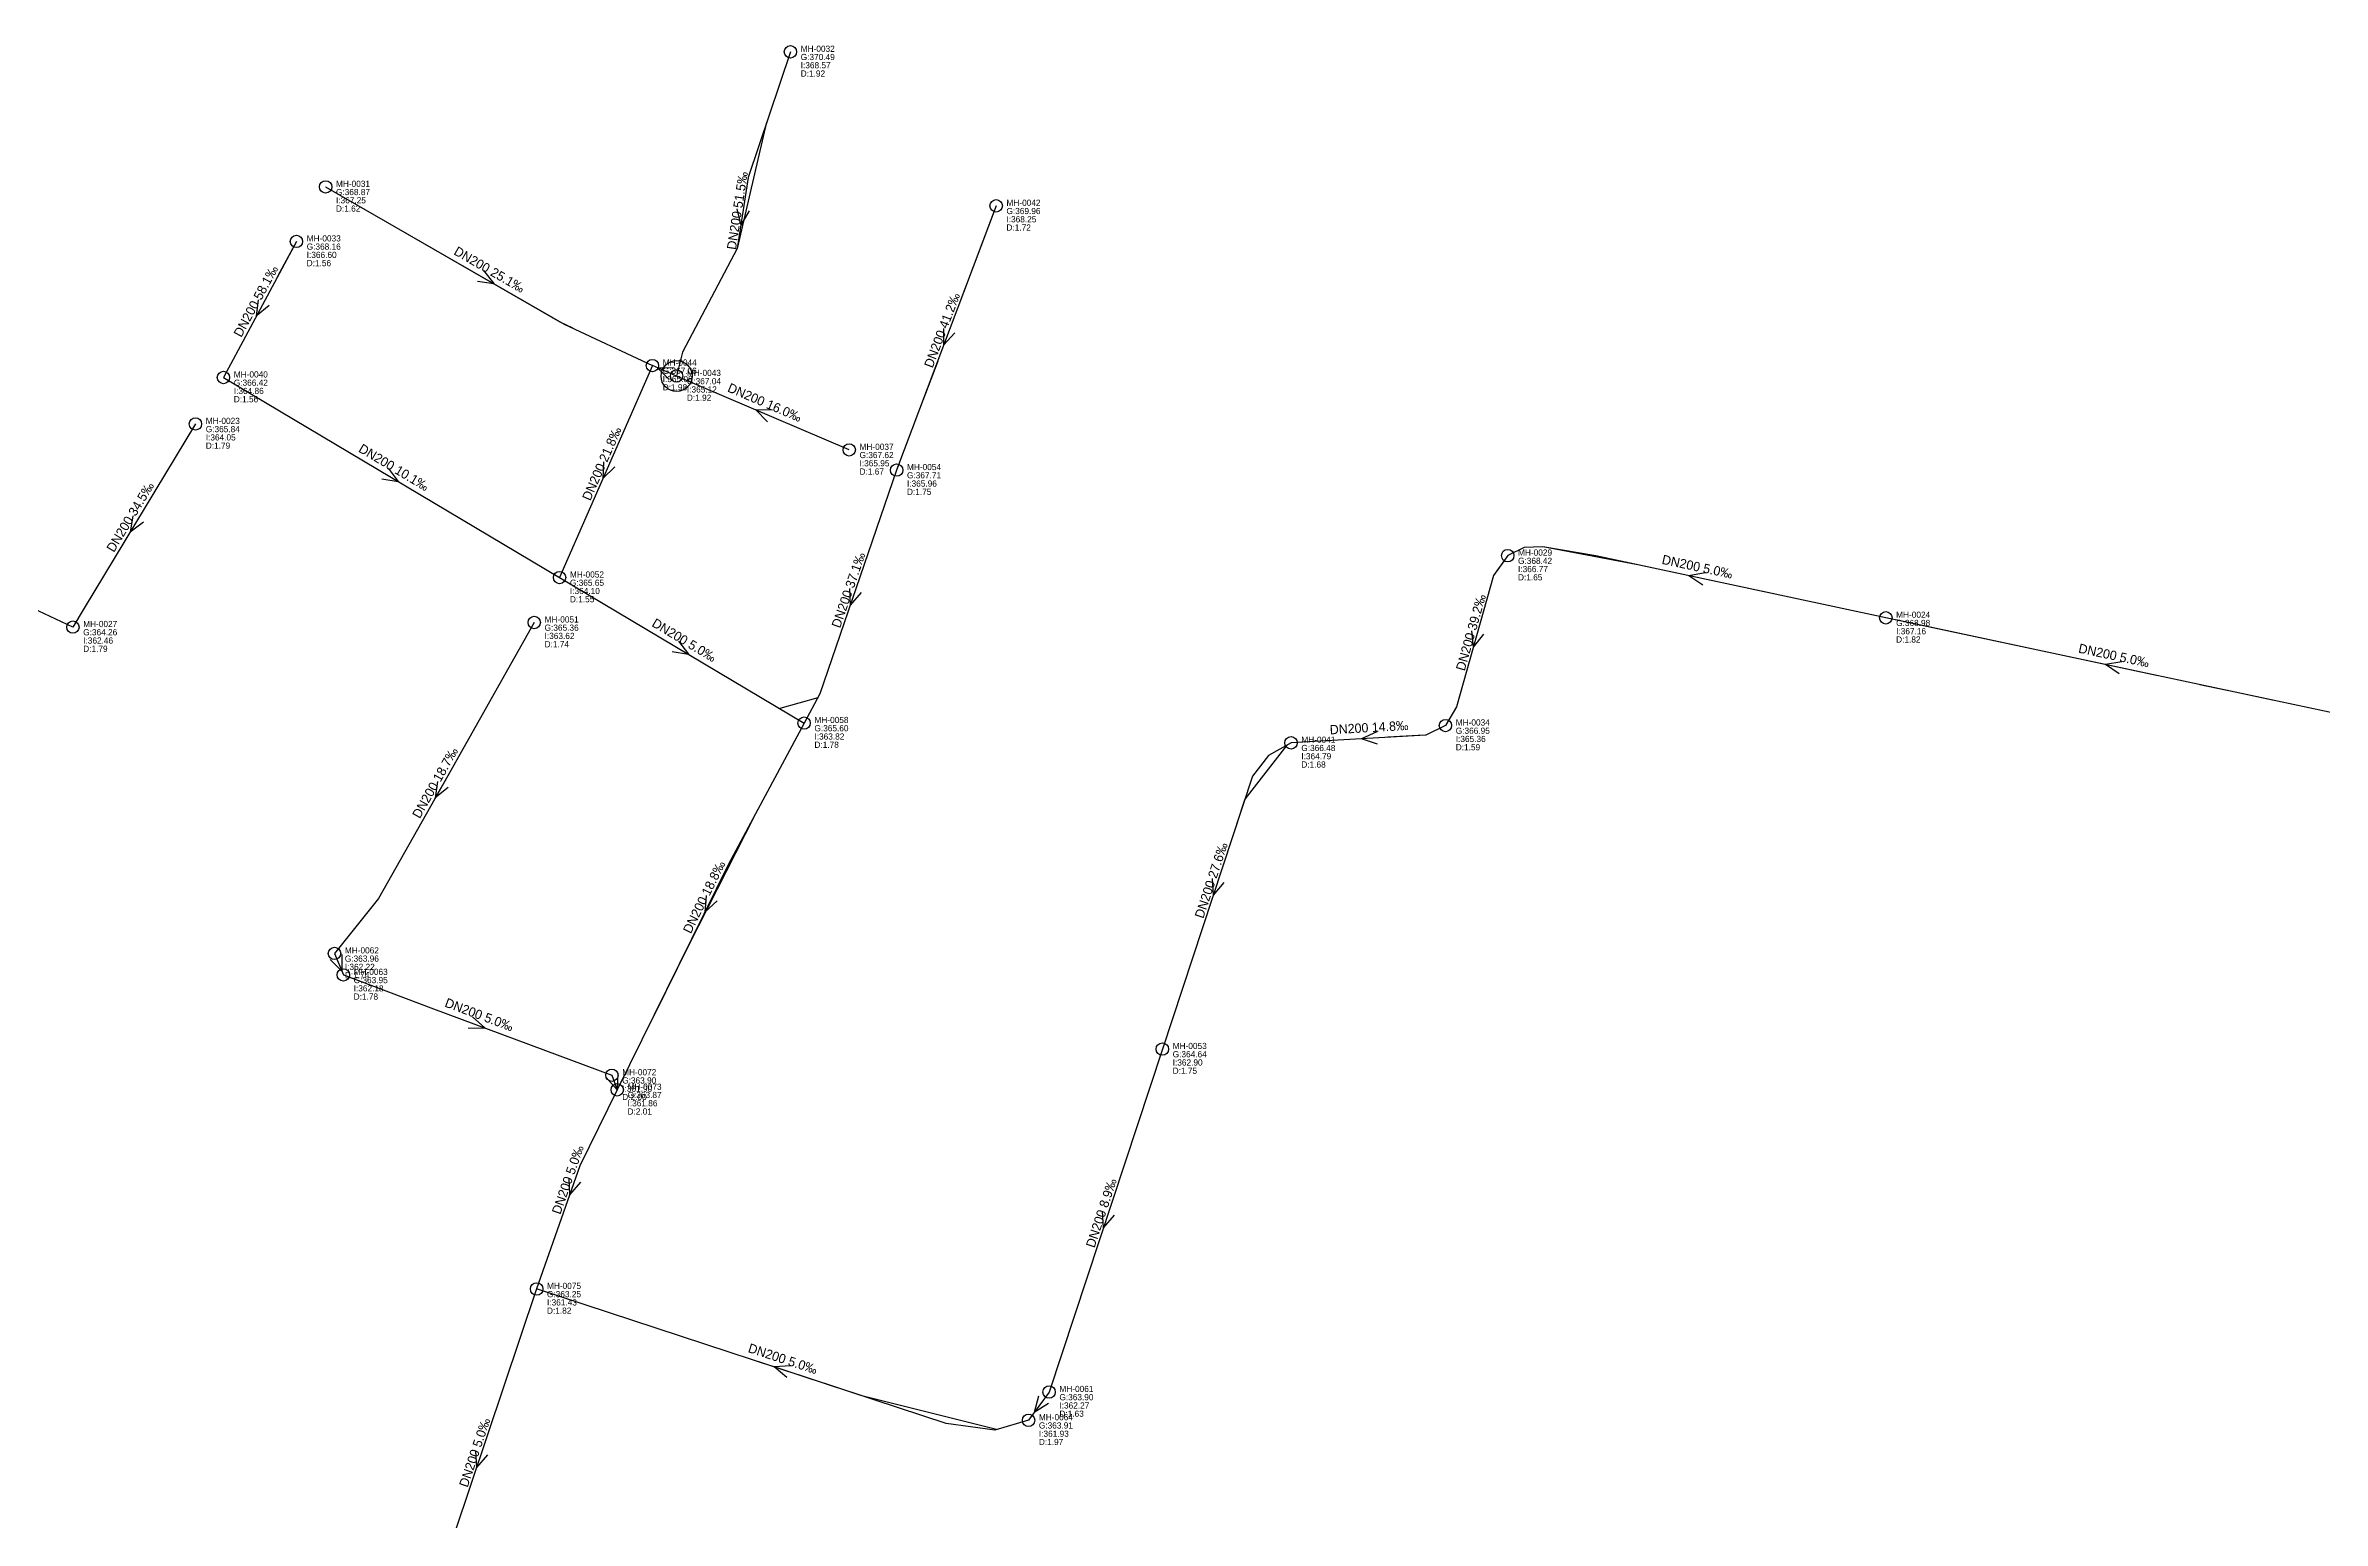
# Model space of a CAD drawing. Header units: metres. Extents: x 449901 to 451990, y 2566737 to 2570846.
# Drawn here: x 450323.4 to 450764.6, y 2570378.3 to 2570664.2 of the extents above; entities that cross this region are included whole.
import ezdxf
from ezdxf.enums import TextEntityAlignment as Align

# ---------------------------------------------------------------- set-up
doc = ezdxf.new("R2010")
doc.units = ezdxf.units.M
for name, color, linetype in [('SEW-LABEL', 2, 'Continuous'), ('SEW-MH', 7, 'Continuous'), ('SEW-MH-LABEL', 8, 'Continuous'), ('SEW-PIPE-DN200', 3, 'Continuous'), ('SEW-RIDER', 8, 'Continuous'), ('SEW-SWEPT-CH', 6, 'Continuous')]:
    doc.layers.add(name, color=color, linetype=linetype)

msp = doc.modelspace()

# ---------------------------------------------------------------- linework, layer by layer
at = {"layer": 'SEW-LABEL'}
for p, q in [((450457.33, 2570632.54), (450458.06, 2570629.39)), ((450459.7, 2570632.17), (450458.06, 2570629.39)), ((450407.03, 2570618.51), (450410.22, 2570618.05)), ((450408.22, 2570620.59), (450410.22, 2570618.05)), ((450364.54, 2570614.93), (450364.18, 2570611.72)), ((450366.66, 2570613.8), (450364.18, 2570611.72)), ((450497.33, 2570609.34), (450497.39, 2570606.11)), ((450499.57, 2570608.5), (450497.39, 2570606.11)), ((450444.19, 2570599.47), (450441.91, 2570601.76)), ((450445.14, 2570601.67), (450441.91, 2570601.76)), ((450463.27, 2570591.3), (450460.98, 2570593.59)), ((450464.21, 2570593.51), (450460.98, 2570593.59)), ((450389.72, 2570582.27), (450391.69, 2570579.7)), ((450431.46, 2570583.49), (450431.36, 2570580.26)), ((450433.66, 2570582.52), (450431.36, 2570580.26)), ((450388.5, 2570580.21), (450391.69, 2570579.7)), ((450340.28, 2570573.08), (450339.75, 2570569.89)), ((450342.33, 2570571.84), (450339.75, 2570569.89)), ((450644.97, 2570561.98), (450641.79, 2570561.43)), ((450644.47, 2570559.63), (450641.79, 2570561.43)), ((450479.14, 2570559), (450479.3, 2570555.77)), ((450481.41, 2570558.22), (450479.3, 2570555.77)), ((450445.98, 2570548.79), (450447.95, 2570546.22)), ((450599.67, 2570550.79), (450600.01, 2570547.57)), ((450601.98, 2570550.13), (450600.01, 2570547.57)), ((450444.76, 2570546.73), (450447.95, 2570546.22)), ((450725.69, 2570544.77), (450722.51, 2570544.23)), ((450725.19, 2570542.43), (450722.51, 2570544.23)), ((450581.3, 2570531.21), (450578.38, 2570529.84)), ((450581.44, 2570528.82), (450578.38, 2570529.84)), ((450399.31, 2570521.59), (450398.88, 2570518.39)), ((450401.4, 2570520.41), (450398.88, 2570518.39)), ((450451.36, 2570499.47), (450451.11, 2570496.25)), ((450453.51, 2570498.41), (450451.11, 2570496.25)), ((450549.42, 2570502.74), (450549.62, 2570499.51)), ((450551.7, 2570501.98), (450549.62, 2570499.51)), ((450378.53, 2570487.09), (450380.78, 2570484.78)), ((450380.75, 2570488.01), (450380.78, 2570484.78)), ((450405.25, 2570473.73), (450408.48, 2570473.81)), ((450406.09, 2570475.98), (450408.48, 2570473.81)), ((450431.98, 2570464.22), (450434.13, 2570461.81)), ((450434.23, 2570465.04), (450434.13, 2570461.81)), ((450424.76, 2570444.71), (450424.91, 2570441.48)), ((450427.03, 2570443.92), (450424.91, 2570441.48)), ((450528.13, 2570438.27), (450528.32, 2570435.05)), ((450530.4, 2570437.52), (450528.32, 2570435.05)), ((450467.75, 2570408.31), (450464.53, 2570408.11)), ((450467, 2570406.03), (450464.53, 2570408.11)), ((450515.74, 2570402.42), (450514.95, 2570399.29)), ((450517.68, 2570401.01), (450514.95, 2570399.29)), ((450406.7, 2570391.84), (450406.89, 2570388.61)), ((450408.98, 2570391.07), (450406.89, 2570388.61))]:
    msp.add_line(p, q, dxfattribs=at)
at = {"layer": 'SEW-MH'}
for centre in [(450467.69, 2570662.98), (450377.63, 2570636.81), (450507.56, 2570633.13), (450371.96, 2570626.23), (450357.83, 2570599.86), (450440.95, 2570602.17), (450445.63, 2570600.15), (450352.4, 2570590.86), (450479.09, 2570585.84), (450488.28, 2570581.91), (450606.69, 2570565.34), (450422.97, 2570561.09), (450328.65, 2570551.49), (450418.06, 2570552.38), (450679.96, 2570553.29), (450470.35, 2570532.89), (450564.7, 2570529.06), (450594.62, 2570532.41), (450379.35, 2570488.24), (450381.06, 2570484.08), (450539.77, 2570469.71), (450433.1, 2570464.63), (450434.13, 2570461.81), (450418.52, 2570423.21), (450517.82, 2570403.24), (450513.84, 2570397.76)]:
    msp.add_circle(centre, 1.2, dxfattribs=at)
at = {"layer": 'SEW-PIPE-DN200'}
for points in [[(450467.69, 2570662.98), (450459.48, 2570638.64), (450457.37, 2570624.88), (450446.78, 2570604.78), (450445.63, 2570600.15)], [(450377.63, 2570636.81), (450423.82, 2570610.23), (450440.95, 2570602.17)], [(450507.56, 2570633.13), (450488.28, 2570581.91)], [(450371.96, 2570626.23), (450357.83, 2570599.86)], [(450357.83, 2570599.86), (450422.97, 2570561.09)], [(450440.95, 2570602.17), (450422.97, 2570561.09)], [(450445.63, 2570600.15), (450440.95, 2570602.17)], [(450479.09, 2570585.84), (450445.63, 2570600.15)], [(450352.4, 2570590.86), (450330.86, 2570555.14), (450328.65, 2570551.49)], [(450488.28, 2570581.91), (450473.4, 2570538.58), (450470.35, 2570532.89)], [(450328.65, 2570551.49), (450320.94, 2570555.09), (450312.09, 2570557.92), (450254.47, 2570572.38)], [(450606.69, 2570565.34), (450606.69, 2570565.34), (450603.94, 2570561.46), (450596.75, 2570536.06), (450594.62, 2570532.41)], [(450679.96, 2570553.29), (450623.78, 2570565.27), (450613.48, 2570567.07), (450609.9, 2570566.93), (450606.69, 2570565.34)], [(450422.97, 2570561.09), (450470.35, 2570532.89)], [(450418.06, 2570552.38), (450400.45, 2570521.17), (450387.89, 2570498.89), (450379.35, 2570488.24)], [(450767.99, 2570534.53), (450679.96, 2570553.29)], [(450470.35, 2570532.89), (450455.68, 2570505.53), (450434.13, 2570461.81)], [(450594.62, 2570532.41), (450594.62, 2570532.41), (450590.83, 2570530.55), (450564.7, 2570529.06), (450564.7, 2570529.06)], [(450564.7, 2570529.06), (450560.32, 2570526.61), (450557.26, 2570522.63), (450539.77, 2570469.71)], [(450379.35, 2570488.24), (450381.06, 2570484.08)], [(450381.06, 2570484.08), (450398.56, 2570477.51), (450433.1, 2570464.63)], [(450539.77, 2570469.71), (450517.82, 2570403.24)], [(450433.1, 2570464.63), (450434.13, 2570461.81)], [(450434.13, 2570461.81), (450426.86, 2570447.07), (450418.52, 2570423.21)], [(450418.52, 2570423.21), (450396.21, 2570356.86)], [(450513.84, 2570397.76), (450507.28, 2570395.87), (450497.89, 2570397.15), (450418.52, 2570423.21), (450418.52, 2570423.21)], [(450517.82, 2570403.24), (450517.82, 2570403.24), (450513.84, 2570397.76), (450513.84, 2570397.76)]]:
    msp.add_lwpolyline(points, dxfattribs=at)
at = {"layer": 'SEW-RIDER'}
for points in [[(450463.08, 2570649.32), (450457.37, 2570624.88), (450457.05, 2570624.28)], [(450377.63, 2570636.81), (450377.63, 2570636.81), (450377.63, 2570636.81)], [(450381.57, 2570634.54), (450423.04, 2570610.68), (450425.44, 2570609.47)], [(450507.56, 2570633.13), (450506.85, 2570631.23), (450501.25, 2570616.36)], [(450371.96, 2570626.23), (450368.39, 2570619.57), (450368.19, 2570619.2)], [(450496.23, 2570603.02), (450493.36, 2570595.39)], [(450658.81, 2570557.8), (450631.92, 2570563.53), (450613.48, 2570567.07)], [(450605.91, 2570564.24), (450603.94, 2570561.46)], [(450732.38, 2570542.12), (450681.9, 2570552.88)], [(450754.92, 2570537.32), (450747.65, 2570538.87), (450740.79, 2570540.33)], [(450472.98, 2570537.79), (450465.63, 2570535.7)], [(450590.7, 2570530.55), (450589.35, 2570530.47), (450583.44, 2570530.13)], [(450563.87, 2570528.6), (450555.78, 2570518.17), (450554.15, 2570513.22)], [(450401.04, 2570522.2), (450398.8, 2570518.24)], [(450460.66, 2570514.81), (450448.05, 2570490.04), (450441.13, 2570476.02)], [(450507.62, 2570395.97), (450481.79, 2570402.44), (450461.57, 2570409.08)]]:
    msp.add_lwpolyline(points, dxfattribs=at)
at = {"layer": 'SEW-SWEPT-CH'}
msp.add_circle((450445.63, 2570600.15), 3, dxfattribs=at)

# ---------------------------------------------------------------- texts
at = {"layer": 'SEW-LABEL'}
for s, rotation, p in [('DN200 51.5‰', 81.2542, (450458.29, 2570632.07)), ('DN200 25.1‰', -29.9198, (450408.92, 2570620)), ('DN200 58.1‰', 61.8206, (450364.89, 2570614.24)), ('DN200 41.2‰', 69.3713, (450497.92, 2570608.72)), ('DN200 16.0‰', 336.8362, (450462.36, 2570594.2)), ('DN200 10.1‰', -30.7581, (450390.4, 2570581.67)), ('DN200 21.8‰', 66.37, (450431.96, 2570582.83)), ('DN200 34.5‰', 58.9001, (450340.53, 2570572.38)), ('DN200 37.1‰', 71.0446, (450479.79, 2570558.39)), ('DN200 5.0‰', 347.9694, (450643.25, 2570562.32)), ('DN200 39.2‰', 74.1909, (450600.42, 2570550.22)), ('DN200 5.0‰', -30.7578, (450446.66, 2570548.19)), ('DN200 5.0‰', 347.9694, (450723.97, 2570545.11)), ('DN200 14.8‰', 3.2634, (450579.87, 2570531.13)), ('DN200 18.7‰', 60.5752, (450399.62, 2570520.89)), ('DN200 27.6‰', 71.7188, (450550.09, 2570502.14)), ('DN200 18.8‰', 63.7569, (450451.77, 2570498.79)), ('DN200 5.0‰', -20.45, (450407.08, 2570475.54)), ('DN200 5.0‰', 70.7298, (450425.4, 2570444.1)), ('DN200 8.9‰', 71.7188, (450528.79, 2570437.67)), ('DN200 5.0‰', 341.8254, (450465.95, 2570408.84)), ('DN200 5.0‰', 71.4146, (450407.36, 2570391.24))]:
    msp.add_text(s, height=1.8, rotation=rotation, dxfattribs=at).set_placement(p, align=Align.CENTER)
at = {"layer": 'SEW-MH-LABEL'}
for s, p in [('G:370.49', (450469.69, 2570661.38)), ('MH-0032', (450469.69, 2570662.98)), ('D:1.92', (450469.69, 2570658.18)), ('I:368.57', (450469.69, 2570659.78)), ('G:368.87', (450379.63, 2570635.21)), ('MH-0031', (450379.63, 2570636.81)), ('D:1.62', (450379.63, 2570632.01)), ('I:367.25', (450379.63, 2570633.61)), ('G:369.96', (450509.56, 2570631.53)), ('MH-0042', (450509.56, 2570633.13)), ('I:368.25', (450509.56, 2570629.93)), ('MH-0033', (450373.96, 2570626.23)), ('D:1.72', (450509.56, 2570628.33)), ('G:368.16', (450373.96, 2570624.63)), ('D:1.56', (450373.96, 2570621.43)), ('I:366.60', (450373.96, 2570623.03)), ('MH-0040', (450359.83, 2570599.86)), ('G:367.06', (450442.95, 2570600.57)), ('MH-0044', (450442.95, 2570602.17)), ('I:365.08', (450442.95, 2570598.97)), ('MH-0043', (450447.63, 2570600.15)), ('G:366.42', (450359.83, 2570598.26)), ('D:1.56', (450359.83, 2570595.06)), ('I:364.86', (450359.83, 2570596.66)), ('D:1.98', (450442.95, 2570597.37)), ('G:367.04', (450447.63, 2570598.55)), ('D:1.92', (450447.63, 2570595.35)), ('I:365.12', (450447.63, 2570596.95)), ('MH-0023', (450354.4, 2570590.86)), ('G:365.84', (450354.4, 2570589.26)), ('D:1.79', (450354.4, 2570586.06)), ('I:364.05', (450354.4, 2570587.66)), ('MH-0037', (450481.09, 2570585.84)), ('G:367.62', (450481.09, 2570584.24)), ('D:1.67', (450481.09, 2570581.04)), ('I:365.95', (450481.09, 2570582.64)), ('MH-0054', (450490.28, 2570581.91)), ('G:367.71', (450490.28, 2570580.31)), ('D:1.75', (450490.28, 2570577.11)), ('I:365.96', (450490.28, 2570578.71)), ('G:368.42', (450608.69, 2570563.74)), ('MH-0029', (450608.69, 2570565.34)), ('G:365.65', (450424.97, 2570559.49)), ('MH-0052', (450424.97, 2570561.09)), ('D:1.65', (450608.69, 2570560.54)), ('I:366.77', (450608.69, 2570562.14)), ('D:1.55', (450424.97, 2570556.29)), ('I:364.10', (450424.97, 2570557.89)), ('MH-0027', (450330.65, 2570551.49)), ('G:365.36', (450420.06, 2570550.78)), ('MH-0051', (450420.06, 2570552.38)), ('G:368.98', (450681.96, 2570551.69)), ('MH-0024', (450681.96, 2570553.29)), ('I:367.16', (450681.96, 2570550.09)), ('G:364.26', (450330.65, 2570549.89)), ('D:1.79', (450330.65, 2570546.69)), ('I:362.46', (450330.65, 2570548.29)), ('D:1.74', (450420.06, 2570547.58)), ('I:363.62', (450420.06, 2570549.18)), ('D:1.82', (450681.96, 2570548.49)), ('MH-0058', (450472.35, 2570532.89)), ('G:365.60', (450472.35, 2570531.29)), ('D:1.78', (450472.35, 2570528.09)), ('I:363.82', (450472.35, 2570529.69)), ('MH-0041', (450566.7, 2570529.06)), ('G:366.95', (450596.62, 2570530.81)), ('MH-0034', (450596.62, 2570532.41)), ('I:365.36', (450596.62, 2570529.21)), ('G:366.48', (450566.7, 2570527.46)), ('D:1.68', (450566.7, 2570524.26)), ('I:364.79', (450566.7, 2570525.86)), ('D:1.59', (450596.62, 2570527.61)), ('G:363.96', (450381.35, 2570486.64)), ('MH-0062', (450381.35, 2570488.24)), ('I:362.22', (450381.35, 2570485.04)), ('MH-0063', (450383.06, 2570484.08)), ('D:1.74', (450381.35, 2570483.44)), ('G:363.95', (450383.06, 2570482.48)), ('I:362.18', (450383.06, 2570480.88)), ('D:1.78', (450383.06, 2570479.28)), ('G:364.64', (450541.77, 2570468.11)), ('MH-0053', (450541.77, 2570469.71)), ('I:362.90', (450541.77, 2570466.51)), ('G:363.90', (450435.1, 2570463.03)), ('MH-0072', (450435.1, 2570464.63)), ('D:1.75', (450541.77, 2570464.91)), ('D:2.00', (450435.1, 2570459.83)), ('I:361.90', (450435.1, 2570461.43)), ('G:363.87', (450436.13, 2570460.21)), ('MH-0073', (450436.13, 2570461.81)), ('I:361.86', (450436.13, 2570458.61)), ('D:2.01', (450436.13, 2570457.01)), ('MH-0075', (450420.52, 2570423.21)), ('G:363.25', (450420.52, 2570421.61)), ('D:1.82', (450420.52, 2570418.41)), ('I:361.43', (450420.52, 2570420.01)), ('G:363.90', (450519.82, 2570401.64)), ('MH-0061', (450519.82, 2570403.24)), ('G:363.91', (450515.84, 2570396.16)), ('MH-0064', (450515.84, 2570397.76)), ('D:1.63', (450519.82, 2570398.44)), ('I:362.27', (450519.82, 2570400.04)), ('D:1.97', (450515.84, 2570392.96)), ('I:361.93', (450515.84, 2570394.56))]:
    msp.add_text(s, height=1.2, dxfattribs=at).set_placement(p)

doc.saveas('drawing.dxf')
